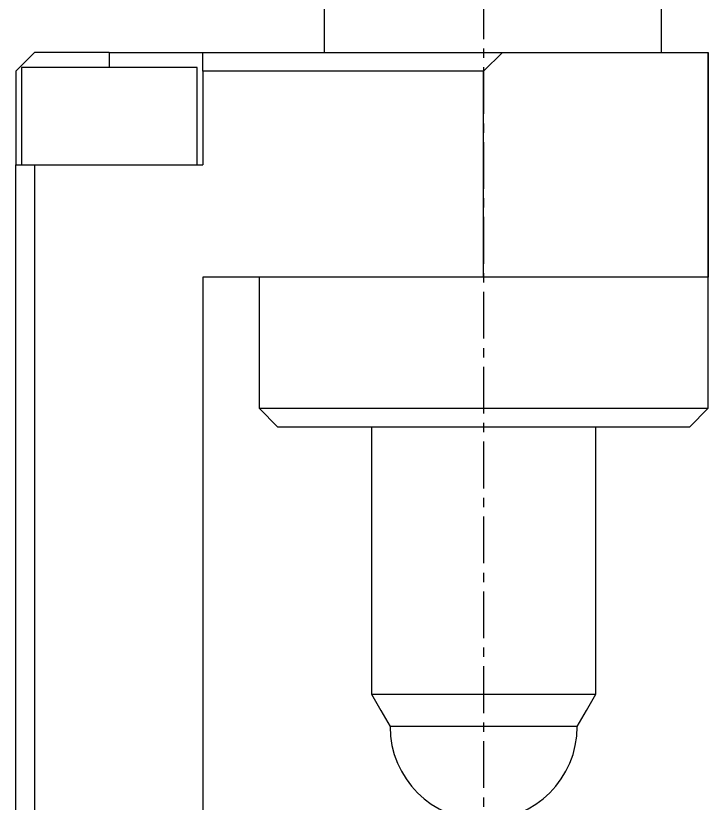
# Model space of a CAD drawing. Extents: x 67 to 344, y 71 to 375.
# Drawn here: x 225.82 to 244.32, y 185.03 to 206.06 of the extents above; entities that cross this region are included whole.
import ezdxf

# ---------------------------------------------------------------- set-up
doc = ezdxf.new("R2010")
doc.units = 0
doc.linetypes.add('CENTER', pattern=[2, 1.25, -0.25, 0.25, -0.25])
doc.layers.get('0').update_dxf_attribs({"linetype": 'CONTINUOUS'})

msp = doc.modelspace()

# ---------------------------------------------------------------- linework, layer by layer
at = {"color": 1, "linetype": 'CENTER'}
msp.add_line((238.321, 242.688), (238.321, 184.078), dxfattribs=at)
at = {"color": 7, "linetype": 'CONTINUOUS'}
for p, q in [((234.071, 205.078), (234.071, 209.778)), ((243.071, 205.078), (243.071, 209.778)), ((226.321, 205.078), (225.821, 204.578)), ((228.321, 205.078), (226.321, 205.078)), ((228.321, 205.078), (230.821, 205.078)), ((230.821, 205.078), (238.821, 205.078)), ((230.821, 204.578), (230.821, 205.078)), ((238.821, 205.078), (238.321, 204.578)), ((238.821, 205.078), (244.321, 205.078)), ((244.321, 205.078), (244.321, 199.078)), ((244.322, 205.078), (244.321, 205.078)), ((244.322, 199.078), (244.322, 205.078)), ((225.971, 204.678), (225.971, 202.078)), ((228.321, 204.678), (225.971, 204.678)), ((230.671, 204.678), (228.321, 204.678)), ((230.671, 202.078), (230.671, 204.678)), ((225.821, 204.578), (225.821, 202.078)), ((230.821, 204.578), (230.821, 202.078)), ((238.321, 204.578), (230.821, 204.578)), ((238.321, 199.078), (238.321, 204.578)), ((225.821, 184.578), (225.821, 202.078)), ((225.821, 202.078), (226.321, 202.078)), ((226.321, 202.078), (226.321, 184.578)), ((226.321, 202.078), (230.821, 202.078)), ((230.821, 199.078), (230.821, 184.578)), ((238.321, 199.078), (230.821, 199.078)), ((230.822, 199.078), (230.822, 184.578)), ((232.321, 199.078), (232.321, 195.578)), ((244.321, 199.078), (238.321, 199.078)), ((244.321, 195.578), (244.321, 199.078)), ((232.321, 195.578), (238.321, 195.578)), ((232.321, 195.578), (232.821, 195.078)), ((238.321, 195.578), (244.321, 195.578)), ((243.821, 195.078), (244.321, 195.578)), ((238.321, 195.078), (232.821, 195.078)), ((235.321, 195.078), (235.321, 187.944)), ((243.821, 195.078), (238.321, 195.078)), ((241.321, 187.944), (241.321, 195.078)), ((235.321, 187.944), (241.321, 187.944)), ((235.321, 187.944), (235.571, 187.511)), ((241.071, 187.511), (241.321, 187.944)), ((235.571, 187.511), (235.821, 187.078)), ((240.821, 187.078), (241.071, 187.511)), ((240.821, 187.078), (235.821, 187.078))]:
    msp.add_line(p, q, dxfattribs=at)
at = {"color": 3, "linetype": 'CONTINUOUS'}
msp.add_line((228.321, 205.078), (228.321, 204.678), dxfattribs=at)
at = {"color": 7, "linetype": 'CONTINUOUS'}
for start, end in [(180, 270), (270, 0)]:
    msp.add_arc((238.321, 187.078), 2.5, start, end, dxfattribs=at)

doc.saveas('drawing.dxf')
